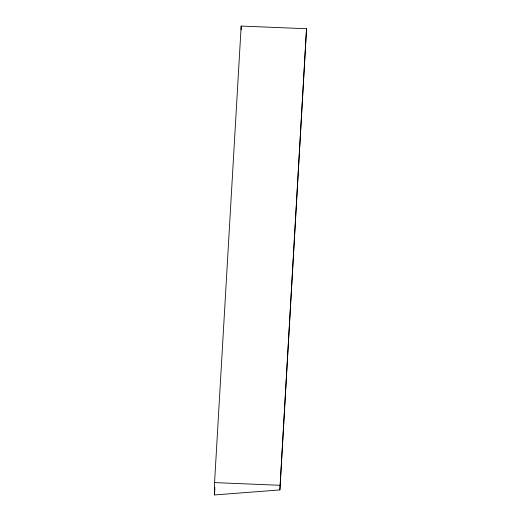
<?xml version="1.0" encoding="UTF-8"?>
<svg xmlns="http://www.w3.org/2000/svg" width="521" height="521" viewBox="0 0 521 521"><rect width="100%" height="100%" fill="white"/><g stroke="black" fill="none" stroke-linecap="round" stroke-linejoin="round"><path stroke-width="0.78" d="M214.47 494.95L214.561 482.596L241.171 26.05L306.53 28.746L279.881 489.922L214.47 494.95L214.899 487.636M241.145 29.912L241.171 26.05M279.881 489.922L306.53 28.746M214.561 482.596L279.914 485.292"/></g></svg>
